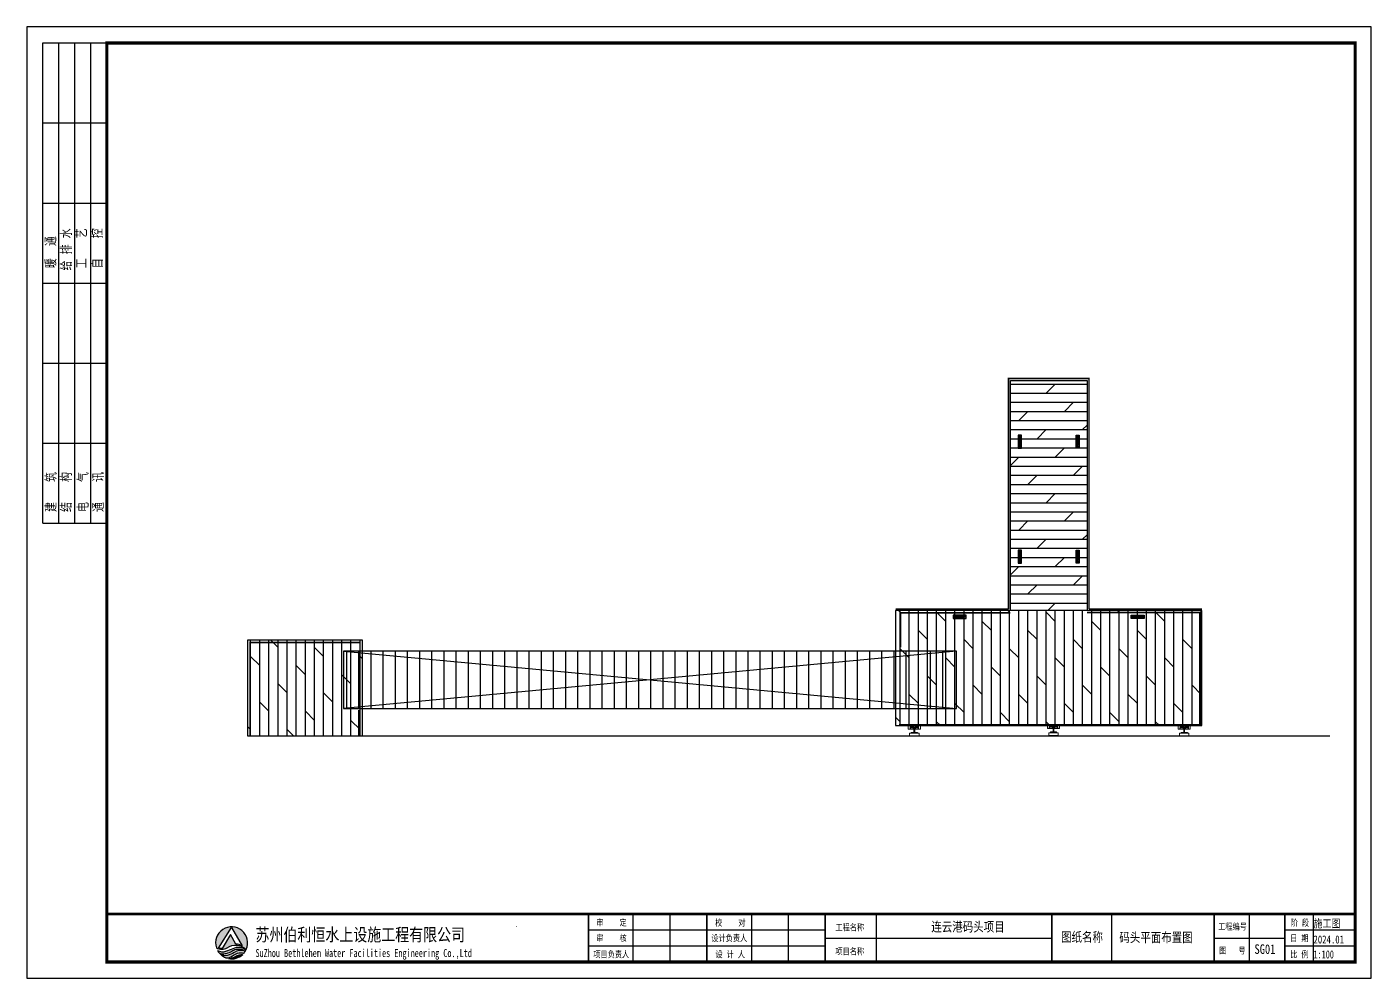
# Model space of a CAD drawing. Extents: x 36536 to 186646, y -14883 to 106449.
# Drawn here: x 61654 to 96741, y 16476 to 41287 of the extents above; entities that cross this region are included whole.
import ezdxf
from ezdxf.lldxf.tags import DXFTag

# ---------------------------------------------------------------- set-up
doc = ezdxf.new("R2010")
doc.units = 0
doc.header["$LTSCALE"] = 1000
doc.header["$MEASUREMENT"] = 0
doc.layers.add('00标注文字', color=2, linetype='Continuous', lineweight=15)
doc.layers.add('型材', color=7, linetype='Continuous', lineweight=15)
for name, color, linetype in [('DIM_SYMB', 3, 'Continuous'), ('W-_ANTICOLLISION防撞措施', 6, 'Continuous'), ('栏杆', 6, 'Continuous'), ('铝架', 3, 'Continuous')]:
    doc.layers.add(name, color=color, linetype=linetype)
doc.styles.add('-宋体', font='', dxfattribs={"width": 0.8})
doc.styles.add('_TCH_DIM', font='SIMPLEX.shx', dxfattribs={"width": 0.7, "bigfont": 'hztxt.shx'})
doc.styles.get("Standard").update_dxf_attribs({"font": 'simplex.shx', "width": 0.8, "bigfont": 'hztxt.shx'})
doc.styles.add('图框', font='simhei.ttf')
doc.styles.add('黑体', font='simhei.ttf', dxfattribs={"width": 0.8})
doc.styles.get('-宋体').set_extended_font_data('SimSun')
tags = doc.linetypes.add('地面03', pattern='A,0.094454,["/",Standard,S=0.075949,R=0,X=0,Y=-0.082208],0.044951,-0.007099,0.139405', length=0.285909).pattern_tags.tags
tags[4] = DXFTag(74, 10)

# ---------------------------------------------------------------- blocks, each defined once
blk = doc.blocks.new('$TITLEBLK$00000187')
h = blk.add_hatch(color=140)
h.dxf.hatch_style = 1
h.paths.add_polyline_path([(-355.8, 4.5, 0.294083), (-352.4, 4.48, -0.363756), (-346.47, 3.96, 1.450144)])
h.paths.add_polyline_path([(-351.03, 10.8), (-347.73, 5.12, 0.101723), (-349.74, 5.58), (-351.34, 8.66), (-354.02, 4.26, -0.081837), (-355.14, 4.38)], flags=16)
h = blk.add_hatch(color=174)
h.paths.add_polyline_path([(-347.27, 2.71, 0.064571), (-346.55, 3.78, 0.296692), (-350.55, 4.29, -0.04264), (-352.81, 3.4, -0.209747), (-355.43, 3.62, 0.179915), (-352.8, 1.33, 0.169783), (-350.78, 1.97, -0.05744), (-349.2, 2.74, -0.214092)])
h.paths.add_polyline_path([(-350.22, 3.03, -0.084014), (-352.39, 2.08, -0.271733), (-354.47, 2.61, 0.071966), (-353.09, 2.64, 0.098278), (-351.26, 3.23, -0.072406), (-350.01, 3.9, -0.088156), (-348.47, 4.07, -0.181988), (-347.06, 3.48, 0.206106)], flags=16)
blk.add_hatch(color=174).paths.add_polyline_path([(-347.58, 2.39, 0.163426), (-349.49, 1.98, -0.143194), (-352.02, 1.1, 0.245013)])
for p, q in [((-225.54, 0), (-225.54, 15)), ((-214.04, 0), (-214.04, 15)), ((-188.54, 0), (-188.54, 15)), ((-177.04, 0), (-177.04, 15)), ((-149.56, 0), (-149.56, 15)), ((-76, 0), (-76, 15)), ((-33, 0), (-33, 15)), ((-13, 0), (-13, 15)), ((0, 0), (0, 15)), ((-165.54, 10), (-239.54, 10)), ((0, 10), (-22, 10)), ((-165.54, 5), (-239.54, 5)), ((-165.56, 7.5), (-94.73, 7.5)), ((-44, 7.5), (-22, 7.5)), ((0, 5), (-22, 5))]:
    blk.add_line(p, q)
for points, const_width in [([(-390, 0), (-390, 15), (0, 15)], 0.8), ([(-239.54, 0), (-239.54, 15)], 0.5), ([(-202.54, 0), (-202.54, 15)], 0.5), ([(-165.56, 0), (-165.56, 15)], 0.5), ([(-94.73, 0), (-94.73, 15)], 0.5), ([(-44, 0), (-44, 15)], 0.5), ([(-22, 0), (-22, 15)], 0.5)]:
    blk.add_lwpolyline(points, dxfattribs=dict(const_width=const_width))
for points in [[(-355.8, 4.5, 0.294083), (-352.4, 4.48, -0.363756), (-346.47, 3.96, 1.450144)], [(-355.14, 4.38), (-351.03, 10.8), (-347.73, 5.12, 0.101723), (-349.74, 5.58), (-351.34, 8.66), (-354.02, 4.26, -0.081837)]]:
    blk.add_lwpolyline(points, format="xyb", close=True)
for points in [[(-355.43, 3.62, 0.209747), (-352.81, 3.4, 0.04264), (-350.55, 4.29, -0.296692), (-346.55, 3.78)], [(-354.47, 2.61, 0.071966), (-353.09, 2.64, 0.098278), (-351.26, 3.23, -0.072406), (-350.01, 3.9, -0.088156), (-348.47, 4.07, -0.181988), (-347.06, 3.48, 0.206106), (-350.22, 3.03, -0.084014), (-352.39, 2.08, -0.271733), (-354.47, 2.61)], [(-352.8, 1.33, 0.169783), (-350.78, 1.97, -0.05744), (-349.2, 2.74, -0.214092), (-347.27, 2.71, -0.214092)], [(-352.02, 1.1, 0.126537), (-349.75, 1.81, -0.189728), (-347.58, 2.39, -0.189728)]]:
    blk.add_lwpolyline(points, format="xyb")
for start, end in [(208.4706, 249.2676), (258.5751, 313.6432), (318.8384, 333.6165)]:
    blk.add_arc((-351.03, 6), 5, start, end)
at = {"style": '图框'}
for s, height, width, p in [('审    定', 2, 0.8, (-237.07, 11.34)), ('校    对', 2, 0.8, (-199.97, 11.27)), ('阶 段', 2, 0.8, (-20.12, 11.27)), ('苏州伯利恒水上设施工程有限公司', 4, 0.8, (-343.57, 6.56)), ('审    核', 2, 0.8, (-237.09, 6.48)), ('设计负责人', 2, 0.8, (-201.15, 6.48)), ('工程名称', 2, 0.8, (-162.37, 9.86)), ('图纸名称', 3, 0.8, (-91.87, 6.34)), ('工程编号', 2, 0.8, (-42.79, 10.08)), ('日 期', 2, 0.8, (-20.31, 6.48)), ('SuZhou Bethlehem Water Facilities Engineering Co.,Ltd ', 2.5, 0.75, (-343.57, 1.57)), ('项目名称', 2, 0.8, (-162.37, 2.36)), ('图   号', 2, 0.8, (-42.46, 2.6)), ('项目负责人', 2, 0.8, (-238.02, 1.42)), ('设 计 人', 2, 0.8, (-199.87, 1.42)), ('比 例', 2, 0.8, (-20.27, 1.42))]:
    blk.add_text(s, height=height, dxfattribs=dict(at, width=width)).set_placement(p)
for tag, p in [('审定人', (-223.21, 10.95)), ('校对', (-185.05, 10.92)), ('审核人', (-223.21, 6.03)), ('设计负责人', (-188.17, 6.23)), ('项目负责人', (-225.23, 1.11)), ('设计人', (-186.01, 1.18))]:
    blk.add_attdef(tag, p, '', height=3)
for tag, p, height, style, width in [('工程名称', (-147.11, 9.53), 3, '-宋体', 0.8), ('阶段', (-12.96, 10.81), 2.5, '黑体', 0.8), ('图名', (-73.67, 6.22), 3, '-宋体', 0.8), ('日期', (-12.96, 5.8), 2.5, '黑体', 0.8), ('项目名称', (-147.25, 1.97), 3, '-宋体', 0.8), ('图号', (-31.44, 2.55), 3, '_TCH_DIM', 0.7), ('比例', (-12.96, 1.14), 2.5, '黑体', 0.8)]:
    blk.add_attdef(tag, p, '', height=height, dxfattribs=dict(style=style, width=width))
blk = doc.blocks.new('$TITLEBLK$00000095')
for p, q in [((-150, 20), (-150, 0)), ((-150, 20), (0, 20)), ((-125, 20), (-125, 0)), ((-100, 20), (-100, 0)), ((-75, 20), (-75, 0)), ((-75, 20), (-75, 0)), ((-50, 20), (-50, 0)), ((-25, 20), (-25, 0)), ((0, 20), (0, 0)), ((-150, 15), (-75, 15)), ((-75, 15), (0, 15)), ((-150, 10), (-75, 10)), ((-75, 10), (0, 10)), ((-150, 5), (-75, 5)), ((-75, 5), (0, 5))]:
    blk.add_line(p, q)
at = {"width": 0.8}
for s, p in [('建   筑', (-146.45, 15.65)), ('暖  通', (-70.35, 15.73)), ('结   构', (-146.45, 10.91)), ('给 排 水', (-71.03, 10.9)), ('电   气', (-146.45, 5.65)), ('工   艺', (-70.35, 6.13)), ('通   讯', (-146.45, 0.88)), ('自   控', (-70.35, 1.24))]:
    blk.add_text(s, height=3.509, dxfattribs=at).set_placement(p)
blk = doc.blocks.new('rgthtyjyuk')
blk.add_lwpolyline([(0, 0), (420, 0), (420, 297), (0, 297)], close=True)
at = {"const_width": 1}
blk.add_lwpolyline([(25, 5), (415, 5), (415, 292), (25, 292)], close=True, dxfattribs=at)
at = {"const_width": 0.8}
blk.add_lwpolyline([(415, 20), (25, 20)], dxfattribs=at)
at = {"rotation": 90}
blk.add_blockref('$TITLEBLK$00000095', (25, 292), dxfattribs=at)
blk = doc.blocks.new('游艇码头系船柱')
at = {"layer": 'DIM_SYMB'}
for p, q in [((0.04, 0.1), (0.045, 0.1)), ((0.04, 0.05), (0.045, 0.05)), ((0.045, 0.1), (0.045, 0.05)), ((0.045, 0.095), (0.096, 0.095)), ((0.045, 0.055), (0.096, 0.055)), ((0.15, 0.11), (0.19, 0.11)), ((0.15, 0.04), (0.19, 0.04)), ((0.43, 0.095), (0.18, 0.095)), ((0.43, 0.055), (0.18, 0.055)), ((0.46, 0.11), (0.42, 0.11)), ((0.46, 0.04), (0.42, 0.04)), ((0.565, 0.095), (0.514, 0.095)), ((0.565, 0.055), (0.514, 0.055)), ((0.57, 0.1), (0.565, 0.1)), ((0.565, 0.1), (0.565, 0.05)), ((0.57, 0.05), (0.565, 0.05))]:
    blk.add_line(p, q, dxfattribs=at)
blk.add_lwpolyline([(0, 0.15), (0.61, 0.15), (0.61, 0), (0, 0)], close=True, dxfattribs=at)
for centre, radius in [((0.13, 0.075), 0.04), ((0.13, 0.075), 0.035), ((0.48, 0.075), 0.04), ((0.48, 0.075), 0.035)]:
    blk.add_circle(centre, radius, dxfattribs=at)
for centre, radius, start, end in [((0.046, 0.075), 0.0256, 102.68038, 257.31962), ((0.151, 0.075), 0.035, 325.1501, 34.8499), ((0.19, 0.075), 0.035, 34.8499, 90), ((0.19, 0.075), 0.035, 270, 325.1501), ((0.42, 0.075), 0.035, 90, 145.1501), ((0.42, 0.075), 0.035, 214.8499, 270), ((0.459, 0.075), 0.035, 145.1501, 214.8499), ((0.564, 0.075), 0.0256, 282.68038, 77.31962)]:
    blk.add_arc(centre, radius, start, end, dxfattribs=at)
blk = doc.blocks.new('uhufuidfdf')
at = {"layer": '型材'}
for p, q in [((139803, 28622), (139886, 28622)), ((139886, 28584), (139803, 28584)), ((140019, 28622), (139935, 28622)), ((139935, 28584), (140019, 28584))]:
    blk.add_line(p, q, dxfattribs=at)
for points in [[(139752, 28692), (139752, 28585), (139803, 28585), (139803, 28692)], [(140069, 28692), (140069, 28585), (140019, 28585), (140019, 28692)]]:
    blk.add_lwpolyline(points, dxfattribs=at)
for points in [[(139787, 28477), (140035, 28477), (140035, 28406), (139787, 28406)], [(139828, 28665), (139828, 28636), (139900, 28636), (139900, 28501), (139828, 28501), (139828, 28480), (139992, 28480), (139992, 28501), (139919, 28501), (139919, 28636), (139992, 28636), (139992, 28665)]]:
    blk.add_lwpolyline(points, close=True, dxfattribs=at)
for centre in [(139803, 28603), (139886, 28603), (139935, 28603)]:
    blk.add_ellipse(centre, major_axis=(0, -19.2), ratio=0.222417, dxfattribs=at)
at = {"layer": '型材', "extrusion": (0, 0, -1)}
blk.add_ellipse((140018, 28603), major_axis=(0, -19.2), ratio=0.222417, dxfattribs=at)

msp = doc.modelspace()

# ---------------------------------------------------------------- hatches: boundary and pattern name
at = {"layer": 'W-_ANTICOLLISION防撞措施'}
h = msp.add_hatch(dxfattribs=at)
h.set_pattern_fill('ANSI31', color=2, scale=200, angle=45)
h.set_pattern_definition([(90, (-55091.95, -5614.84), (-317.5, 0), [])])
h.paths.add_polyline_path([(69921.4, 23503.9), (85921.4, 23503.9), (85921.4, 25003.9), (69921.4, 25003.9)])
at = {"layer": '铝架', "true_color": 0xf26722}
h = msp.add_hatch(dxfattribs=at)
h.set_pattern_fill('DOLMIT', color=30, scale=300)
h.set_pattern_definition([(0, (-55091.95, -7794.6), (0, 238.1226), []), (45, (-55091.95, -7794.6), (-476.245, 476.245), [336.7564, -673.512])])
h.paths.add_polyline_path([(87326, 32063.6), (89326, 32063.6), (89326, 26063.6), (87326, 26063.6)])
h = msp.add_hatch(dxfattribs=at)
h.set_pattern_fill('DOLMIT', color=30, scale=300, angle=90)
h.set_pattern_definition([(90, (-55091.95, -7794.6), (-238.1226, 1e-14), []), (135, (-55091.95, -7794.6), (-476.245, -476.245), [336.7564, -673.512])])
h.paths.add_polyline_path([(84326, 23063.6), (92326, 23063.6), (92326, 26063.6), (84326, 26063.6)])
h = msp.add_hatch(dxfattribs=at)
h.set_pattern_fill('DOLMIT', color=30, scale=300, angle=90)
h.set_pattern_definition([(90, (-61091.95, -5614.84), (-238.1226, 1e-14), []), (135, (-61091.95, -5614.84), (-476.245, -476.245), [336.7564, -673.512])])
h.paths.add_polyline_path([(67413.5, 22790.7), (70413.5, 22790.7), (70413.5, 25290.7), (67413.5, 25290.7)])

# ---------------------------------------------------------------- linework, layer by layer
for points in [[(67413.5, 22790.7), (70413.5, 22790.7), (70413.5, 25290.7), (67413.5, 25290.7)], [(69921.4, 23503.9), (85921.4, 23503.9), (85921.4, 25003.9), (69921.4, 25003.9)]]:
    msp.add_lwpolyline(points, close=True)
for points in [[(69921.4, 25003.9), (85921.4, 23503.9)], [(85921.4, 25003.9), (69921.4, 23503.9)]]:
    msp.add_lwpolyline(points)
at = {"linetype": '地面03', "ltscale": 4}
msp.add_lwpolyline([(69905.8, 22790.7), (95667.1, 22790.7)], dxfattribs=at)
at = {"color": 1}
msp.add_solid([(74447.5, 17825.9, 11.5), (74447.5, 17809.2, 11.5), (74397.4, 17817.6, 11.5)], dxfattribs=at)
at = {"layer": 'W-_ANTICOLLISION防撞措施', "color": 4, "const_width": 40}
for points in [[(87276, 26099.9), (87276, 32113.6), (89376, 32113.6), (89376, 26099.9)], [(87276, 26099.9), (84328.6, 26099.9)], [(92323.4, 26099.9), (89376, 26099.9)]]:
    msp.add_lwpolyline(points, dxfattribs=at)
at = {"layer": '栏杆', "const_width": 40}
for points in [[(84415.5, 23082), (92265.9, 23082), (92265.9, 26013.9), (89327.2, 26013.9)], [(84461.3, 25100.5), (84461.3, 26000.7), (87326, 26000.7)], [(70366.6, 25230.2), (67478.1, 25230.2), (67478.1, 22790.7)], [(70315.1, 22790.7), (70315.1, 23465.1)]]:
    msp.add_lwpolyline(points, dxfattribs=at)
at = {"layer": '铝架', "color": 0}
for points in [[(87326, 32063.6), (89326, 32063.6), (89326, 26063.6), (87326, 26063.6)], [(84326, 23063.6), (92326, 23063.6), (92326, 26063.6), (84326, 26063.6)]]:
    msp.add_lwpolyline(points, close=True, dxfattribs=at)

# ---------------------------------------------------------------- block references
at = {"xscale": 83.53898761047881, "yscale": 83.53898761047881, "zscale": 83.53898761047881}
msp.add_blockref('rgthtyjyuk', (61654.3, 16475.7), dxfattribs=at)
ref = msp.add_blockref('$TITLEBLK$00000187', (96323, 16893.4), dxfattribs=dict(xscale=83.53898761047881, yscale=83.53898761047881, zscale=83.53898761047881))
ref.add_attrib('图名', '码头平面布置图', (90168.9, 17413.4), dxfattribs={"color": 3, "height": 250.62, "style": '-宋体', "width": 0.8})
ref.add_attrib('工程名称', '连云港码头项目', (85261.4, 17689.3), dxfattribs={"height": 250.62, "style": '-宋体', "width": 0.8})
ref.add_attrib('图号', 'SG01', (93696.8, 17106.1), dxfattribs={"color": 3, "height": 250.62, "style": '黑体', "width": 0.8})
ref.add_attrib('日期', '2024.01', (95237, 17378.2), dxfattribs={"color": 3, "height": 208.85, "style": '黑体', "width": 0.8})
ref.add_attrib('阶段', '施工图', (95237, 17796.5), dxfattribs={"color": 3, "height": 208.85, "style": '黑体', "width": 0.8})
ref.add_attrib('比例', '1:100', (95237, 16989), dxfattribs={"color": 3, "height": 208.85, "style": '黑体', "width": 0.75})
at = {"layer": '00标注文字', "yscale": 558.1589493449586, "zscale": 558.1589493449586}
for p, xscale, rotation in [((87612.4, 30641.4), -558.1589493449586, 90), ((89039.6, 30641.4), 558.1589493449586, 270), ((87612.4, 27641.4), -558.1589493449586, 90), ((89039.6, 27641.4), 558.1589493449586, 270)]:
    msp.add_blockref('游艇码头系船柱', p, dxfattribs=dict(at, xscale=xscale, rotation=rotation))
for p, xscale in [((86172.9, 25859.4), -558.1589493449586), ((90479.1, 25859.4), 558.1589493449586)]:
    msp.add_blockref('游艇码头系船柱', p, dxfattribs=dict(at, xscale=xscale))
at = {"layer": '型材'}
msp.add_blockref('uhufuidfdf', (-55092, -5614.8), dxfattribs=at)
at = {"layer": '型材', "xscale": -1}
for p in [(228360.9, -5601.1), (231773.3, -5614.8)]:
    msp.add_blockref('uhufuidfdf', p, dxfattribs=at)

doc.saveas('drawing.dxf')
